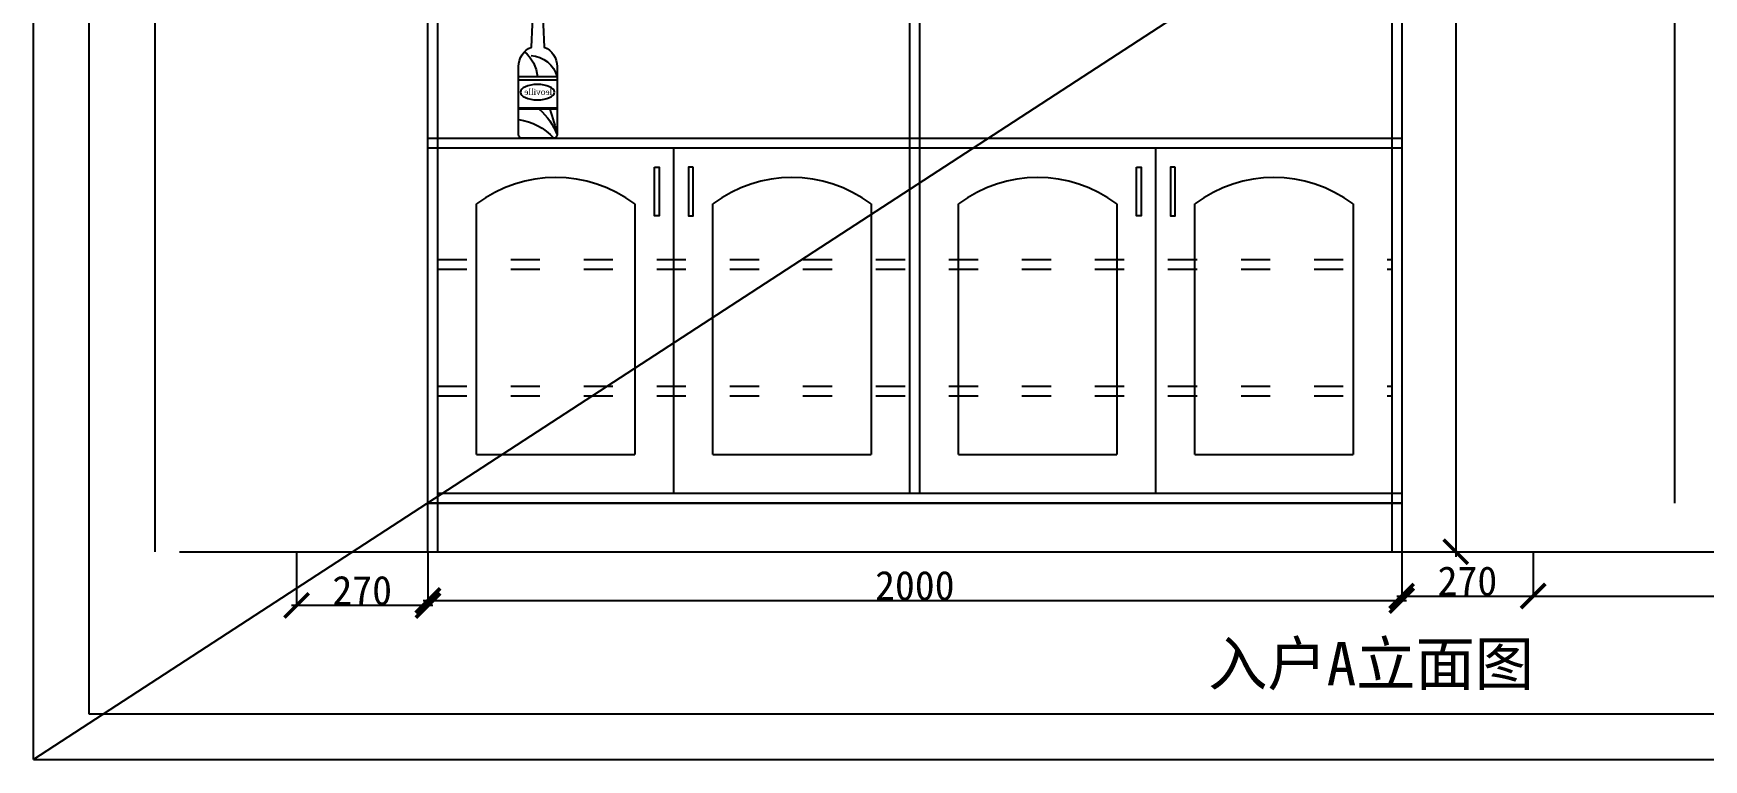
# Model space of a CAD drawing. Header units: millimetres. Extents: x 1149180 to 1411665549, y -85375798 to -28940.
# Drawn here: x 1186915 to 1190345, y -92416 to -90924 of the extents above; entities that cross this region are included whole.
import ezdxf

# ---------------------------------------------------------------- set-up
doc = ezdxf.new("R2010")
doc.units = ezdxf.units.MM
doc.header["$PDMODE"] = 35
doc.linetypes.add('ACAD_ISO03W100', pattern=[30, 12, -18])
for name, color, linetype in [('00天花', 3, 'Continuous'), ('3', 3, 'Continuous'), ('4', 4, 'Continuous'), ('7', 7, 'Continuous'), ('TEXT', 3, 'Continuous'), ('图框', 7, 'Continuous'), ('地板', 8, 'Continuous'), ('填充', 8, 'Continuous')]:
    doc.layers.add(name, color=color, linetype=linetype)
doc.styles.add('150', font='SimSun.ttf', dxfattribs={"height": 150})
doc.styles.add('STYLE4', font='dutcheb.ttf')
doc.styles.add('云', font='SimSun.ttf')
doc.dimstyles.new('标准', dxfattribs={"dimtxt": 60, "dimasz": 50, "dimexe": 1, "dimexo": 1, "dimtad": 1, "dimdec": 0, "dimtxsty": '云', "dimblk": 'ARCHTICK', "dimcen": 50, "dimdle": 10, "dimclrd": 24, "dimclre": 22, "dimclrt": 24, "dimadec": 0, "dimazin": 0, "dimtfac": 1, "dimtdec": 0, "dimtmove": 1, "dimatfit": 3, "dimldrblk": 'OBLIQUE', "dimfxl": 1.25, "dimarcsym": 0})

# ---------------------------------------------------------------- blocks, each defined once
blk = doc.blocks.new('W1')
at = {"layer": '3'}
for p, q in [((-87.4, 96.6), (-27.4, 96.6)), ((-87.4, 53), (-27.4, 53))]:
    blk.add_line(p, q, dxfattribs=at)
for centre, radius, start, end in [((-44, 89.7), 45.1, 93.7232, 164.5396), ((1.7, 96.6), 58.6, 131.1777, 175.0055), ((391, -101), 491.4, 161.9815, 166.8029), ((4.9, -23.5), 98.6, 130.9257, 159.4126), ((-13.6, -57.5), 93.8, 98.4329, 137.162)]:
    blk.add_arc(centre, radius, start, end, dxfattribs=at)
blk.add_ellipse((-56.8, 77.7), major_axis=(-26.6, 0), ratio=0.453704, dxfattribs=at)
at = {"layer": '4'}
blk.add_lwpolyline([(-32.4, 6.2, 0.414214), (-27.4, 11.2), (-27.4, 117.5, 0.307785), (-47.5, 147.8), (-50.6, 218.4, 0.080951), (-47.7, 219.3, 0.050461), (-47.8, 220.8, 0.114655), (-67, 220.8, 0.050461), (-67.1, 219.3, 0.080951), (-64.2, 218.4), (-67.3, 147.8, 0.307785), (-87.4, 117.5), (-87.4, 11.2, 0.414214), (-82.4, 6.2)], format="xyb", close=True, dxfattribs=at)
at = {"layer": '7'}
for p, q in [((-87.4, 101.7), (-27.4, 101.7)), ((-87.4, 51), (-27.4, 51))]:
    blk.add_line(p, q, dxfattribs=at)
blk.add_lwpolyline([(-52.7, 221.6), (-52.7, 235.3, 0.420258), (-62.1, 235.3), (-62.1, 221.6)], format="xyb", dxfattribs=at)
at = {"layer": '3', "color": 3, "style": 'STYLE4'}
blk.add_text('leoville', height=9.6, dxfattribs=at).set_placement((-79.7, 73.3))
blk = doc.blocks.new('3sdasd2')
at = {"color": 8}
blk.add_line((1187029.6, -93755.7), (1187029.6, -90032.9), dxfattribs=at)
at = {"layer": '图框', "color": 3}
for q in [(1186915.1, -89939.9), (1192919.8, -93848.7)]:
    blk.add_line((1186914.9, -93848.8), q, dxfattribs=at)
at = {"layer": '图框', "color": 8}
blk.add_line((1192826.7, -93755.7), (1187029.6, -93755.7), dxfattribs=at)
blk = doc.blocks.new('_ArchTick')
at = {"color": 0, "linetype": 'ByBlock', "const_width": 0.15}
blk.add_lwpolyline([(-0.5, -0.5), (0.5, 0.5)], dxfattribs=at)
blk = doc.blocks.new('*D1142')
at = {"layer": 'Defpoints', "color": 0}
for p in [(1187725.3, -91988.9), (1189725.3, -91988.9), (1189725.3, -92089.2)]:
    blk.add_point(p, dxfattribs=at)
at = {"layer": 'TEXT', "color": 22, "lineweight": -2}
for p, q in [((1187725.3, -91989.9), (1187725.3, -92090.2)), ((1189725.3, -91989.9), (1189725.3, -92090.2))]:
    blk.add_line(p, q, dxfattribs=at)
at = {"layer": 'TEXT', "color": 24, "lineweight": -2}
blk.add_line((1187715.3, -92089.2), (1189735.3, -92089.2), dxfattribs=at)
at = {"layer": 'TEXT', "color": 24, "lineweight": -2, "xscale": 50, "yscale": 50, "zscale": 50, "rotation": 180}
blk.add_blockref('_ArchTick', (1187725.3, -92089.2), dxfattribs=at)
at = {"layer": 'TEXT', "color": 24, "lineweight": -2, "xscale": 50, "yscale": 50, "zscale": 50}
blk.add_blockref('_ArchTick', (1189725.3, -92089.2), dxfattribs=at)
at = {"layer": 'TEXT', "color": 24, "insert": (1188725.3, -92058.6), "char_height": 60, "attachment_point": 5, "style": '云'}
blk.add_mtext('2000', dxfattribs=at)
blk = doc.blocks.new('_Oblique')
at = {"color": 0, "linetype": 'ByBlock', "lineweight": -2}
blk.add_line((-0.5, -0.5), (0.5, 0.5), dxfattribs=at)
blk = doc.blocks.new('*D1143')
at = {"layer": 'Defpoints', "color": 0}
for p in [(1189995.3, -91988.9), (1191515.3, -91988.9), (1191515.3, -92079.8)]:
    blk.add_point(p, dxfattribs=at)
at = {"layer": 'TEXT', "color": 22, "lineweight": -2}
for p, q in [((1189995.3, -91989.9), (1189995.3, -92080.8)), ((1191515.3, -91989.9), (1191515.3, -92080.8))]:
    blk.add_line(p, q, dxfattribs=at)
at = {"layer": 'TEXT', "color": 24, "lineweight": -2}
blk.add_line((1189985.3, -92079.8), (1191525.3, -92079.8), dxfattribs=at)
at = {"layer": 'TEXT', "color": 24, "lineweight": -2, "xscale": 50, "yscale": 50, "zscale": 50, "rotation": 180}
blk.add_blockref('_ArchTick', (1189995.3, -92079.8), dxfattribs=at)
at = {"layer": 'TEXT', "color": 24, "lineweight": -2, "xscale": 50, "yscale": 50, "zscale": 50}
blk.add_blockref('_ArchTick', (1191515.3, -92079.8), dxfattribs=at)
at = {"layer": 'TEXT', "color": 24, "insert": (1190755.3, -92049.2), "char_height": 60, "attachment_point": 5, "style": '云'}
blk.add_mtext('1520', dxfattribs=at)
blk = doc.blocks.new('*D1144')
at = {"layer": 'Defpoints', "color": 0}
for p in [(1189725.3, -91988.9), (1189995.3, -91988.9), (1189995.3, -92079.8)]:
    blk.add_point(p, dxfattribs=at)
at = {"layer": 'TEXT', "color": 22, "lineweight": -2}
for p, q in [((1189725.3, -91989.9), (1189725.3, -92080.8)), ((1189995.3, -91989.9), (1189995.3, -92080.8))]:
    blk.add_line(p, q, dxfattribs=at)
at = {"layer": 'TEXT', "color": 24, "lineweight": -2}
blk.add_line((1189715.3, -92079.8), (1190005.3, -92079.8), dxfattribs=at)
at = {"layer": 'TEXT', "color": 24, "lineweight": -2, "xscale": 50, "yscale": 50, "zscale": 50, "rotation": 180}
blk.add_blockref('_ArchTick', (1189725.3, -92079.8), dxfattribs=at)
at = {"layer": 'TEXT', "color": 24, "lineweight": -2, "xscale": 50, "yscale": 50, "zscale": 50}
blk.add_blockref('_ArchTick', (1189995.3, -92079.8), dxfattribs=at)
at = {"layer": 'TEXT', "color": 24, "insert": (1189860.3, -92049.2), "char_height": 60, "attachment_point": 5, "style": '云'}
blk.add_mtext('270', dxfattribs=at)
blk = doc.blocks.new('*D1145')
at = {"layer": 'Defpoints', "color": 0}
for p in [(1187455.3, -91988.9), (1187725.3, -91988.9), (1187455.3, -92099.2)]:
    blk.add_point(p, dxfattribs=at)
at = {"layer": 'TEXT', "color": 22, "lineweight": -2}
for p, q in [((1187455.3, -91989.9), (1187455.3, -92100.2)), ((1187725.3, -91989.9), (1187725.3, -92100.2))]:
    blk.add_line(p, q, dxfattribs=at)
at = {"layer": 'TEXT', "color": 24, "lineweight": -2}
blk.add_line((1187735.3, -92099.2), (1187445.3, -92099.2), dxfattribs=at)
at = {"layer": 'TEXT', "color": 24, "lineweight": -2, "xscale": 50, "yscale": 50, "zscale": 50}
for p, rotation in [((1187455.3, -92099.2), 180.000000000003), ((1187725.3, -92099.2), 3.037570195374428e-12)]:
    blk.add_blockref('_ArchTick', p, dxfattribs=dict(at, rotation=rotation))
at = {"layer": 'TEXT', "color": 24, "insert": (1187590.3, -92068.6), "char_height": 60, "attachment_point": 5, "style": '云'}
blk.add_mtext('270', dxfattribs=at)
blk = doc.blocks.new('*D1146')
at = {"layer": 'Defpoints', "color": 0}
for p in [(1189725.3, -89539), (1189725.3, -91988.9), (1189836.3, -91988.9)]:
    blk.add_point(p, dxfattribs=at)
at = {"layer": 'TEXT', "color": 24, "lineweight": -2}
blk.add_line((1189836.3, -89529), (1189836.3, -91998.9), dxfattribs=at)
at = {"layer": 'TEXT', "color": 22, "lineweight": -2}
for p, q in [((1189726.3, -89539), (1189837.3, -89539)), ((1189726.3, -91988.9), (1189837.3, -91988.9))]:
    blk.add_line(p, q, dxfattribs=at)
at = {"layer": 'TEXT', "color": 24, "lineweight": -2, "xscale": 50, "yscale": 50, "zscale": 50}
for p, rotation in [((1189836.3, -89539), 90), ((1189836.3, -91988.9), 270)]:
    blk.add_blockref('_ArchTick', p, dxfattribs=dict(at, rotation=rotation))
at = {"layer": 'TEXT', "color": 24, "insert": (1189805.7, -90764), "char_height": 60, "attachment_point": 5, "rotation": 90, "style": '云'}
blk.add_mtext('2450', dxfattribs=at)

msp = doc.modelspace()

# ---------------------------------------------------------------- linework, layer by layer
at = {"color": 8}
for p, q in [((1187165.3, -91988.9), (1187165.3, -89539)), ((1187725.3, -91988.9), (1187725.3, -89539)), ((1187745.3, -91988.9), (1187745.3, -89559)), ((1187825.3, -91788.9), (1187825.3, -91274)), ((1188150.3, -91274), (1188150.3, -91788.9)), ((1188310.3, -91788.9), (1188310.3, -91274)), ((1188635.3, -91274), (1188635.3, -91788.9)), ((1188815.3, -91788.9), (1188815.3, -91274)), ((1189140.3, -91274), (1189140.3, -91788.9)), ((1189300.3, -91788.9), (1189300.3, -91274)), ((1189625.3, -91274), (1189625.3, -91788.9)), ((1187825.3, -91788.9), (1188150.3, -91788.9)), ((1188310.3, -91788.9), (1188635.3, -91788.9)), ((1188815.3, -91788.9), (1189140.3, -91788.9)), ((1189300.3, -91788.9), (1189625.3, -91788.9))]:
    msp.add_line(p, q, dxfattribs=at)
at = {"color": 1, "linetype": 'ACAD_ISO03W100', "ltscale": 5}
for p, q in [((1187745.3, -91388.4), (1189705.3, -91388.4)), ((1187745.3, -91408.4), (1189705.3, -91408.4)), ((1187745.3, -91648.4), (1189705.3, -91648.4)), ((1187745.3, -91668.4), (1189705.3, -91668.4))]:
    msp.add_line(p, q, dxfattribs=at)
at = {"color": 8}
for points in [[(1188190.3, -91198.9), (1188200.3, -91198.9), (1188200.3, -91298.9), (1188190.3, -91298.9)], [(1188270.3, -91198.9), (1188260.3, -91198.9), (1188260.3, -91298.9), (1188270.3, -91298.9)], [(1189180.3, -91198.9), (1189190.3, -91198.9), (1189190.3, -91298.9), (1189180.3, -91298.9)], [(1189260.3, -91198.9), (1189250.3, -91198.9), (1189250.3, -91298.9), (1189260.3, -91298.9)]]:
    msp.add_lwpolyline(points, close=True, dxfattribs=at)
for centre in [(1187987.8, -91491.2), (1188472.8, -91491.2), (1188977.8, -91491.2), (1189462.8, -91491.2)]:
    msp.add_arc(centre, 271.2, 53.1903, 126.8097, dxfattribs=at)
at = {"layer": '00天花', "color": 8}
for p, q in [((1188715.3, -91868.9), (1188715.3, -90834)), ((1188735.3, -91868.9), (1188735.3, -90834)), ((1187725.3, -91138.9), (1189725.3, -91138.9)), ((1187725.3, -91158.9), (1189725.3, -91158.9)), ((1188230.3, -91868.9), (1188230.3, -91158.9)), ((1189220.3, -91868.9), (1189220.3, -91158.9))]:
    msp.add_line(p, q, dxfattribs=at)
at = {"layer": 'TEXT', "color": 3}
msp.add_line((1187215.3, -91988.9), (1191755.3, -91988.9), dxfattribs=at)
at = {"layer": '地板'}
for p, q in [((1190285.3, -89188.9), (1190285.3, -91888.9)), ((1189705.3, -89559), (1189705.3, -91988.9)), ((1189725.3, -89539), (1189725.3, -91888.9)), ((1189725.3, -89588.9), (1189725.3, -91988.9)), ((1187725.3, -91888.9), (1189725.3, -91888.9)), ((1189725.3, -91888.9), (1187725.3, -91888.9)), ((1189725.3, -91868.9), (1187745.3, -91868.9))]:
    msp.add_line(p, q, dxfattribs=at)
at = {"layer": '填充', "color": 8}
msp.add_line((1192919.8, -88506.9), (1186914.9, -92415.9), dxfattribs=at)

# ---------------------------------------------------------------- block references
at = {"layer": '7', "lineweight": 0, "xscale": -1.320000000065193, "yscale": 1.320000000006985, "zscale": 1.32}
msp.add_blockref('W1', (1187875.2, -91147.1), dxfattribs=at)
at = {"layer": 'TEXT', "color": 3}
msp.add_blockref('3sdasd2', (0, 1432.9), dxfattribs=at)

# ---------------------------------------------------------------- texts
at = {"layer": '填充', "color": 1, "ltscale": 100, "insert": (1189327.8, -92174), "char_height": 89.25, "width": 834.985, "attachment_point": 1, "style": '150'}
msp.add_mtext('入户A立面图', dxfattribs=at)

# ---------------------------------------------------------------- dimensions: what is measured, and where the dimension line sits
at = {"layer": 'TEXT', "color": 3}
for p1, p2, distance, picture, middle in [((1189725.3, -89539), (1189725.3, -91988.9), 111, '*D1146', (1189805.7, -90764)), ((1187725.3, -91988.9), (1187455.3, -91988.9), 110.2, '*D1145', (1187590.3, -92068.6)), ((1187725.3, -91988.9), (1189725.3, -91988.9), -100.2, '*D1142', (1188725.3, -92058.6)), ((1189725.3, -91988.9), (1189995.3, -91988.9), -90.9, '*D1144', (1189860.3, -92049.2)), ((1189995.3, -91988.9), (1191515.3, -91988.9), -90.9, '*D1143', (1190755.3, -92049.2))]:
    dim = msp.add_aligned_dim(p1=p1, p2=p2, distance=distance, dimstyle='标准', dxfattribs=at)
    dim.commit()
    dim.dimension.update_dxf_attribs({"geometry": picture, "text_midpoint": middle})

doc.saveas('drawing.dxf')
